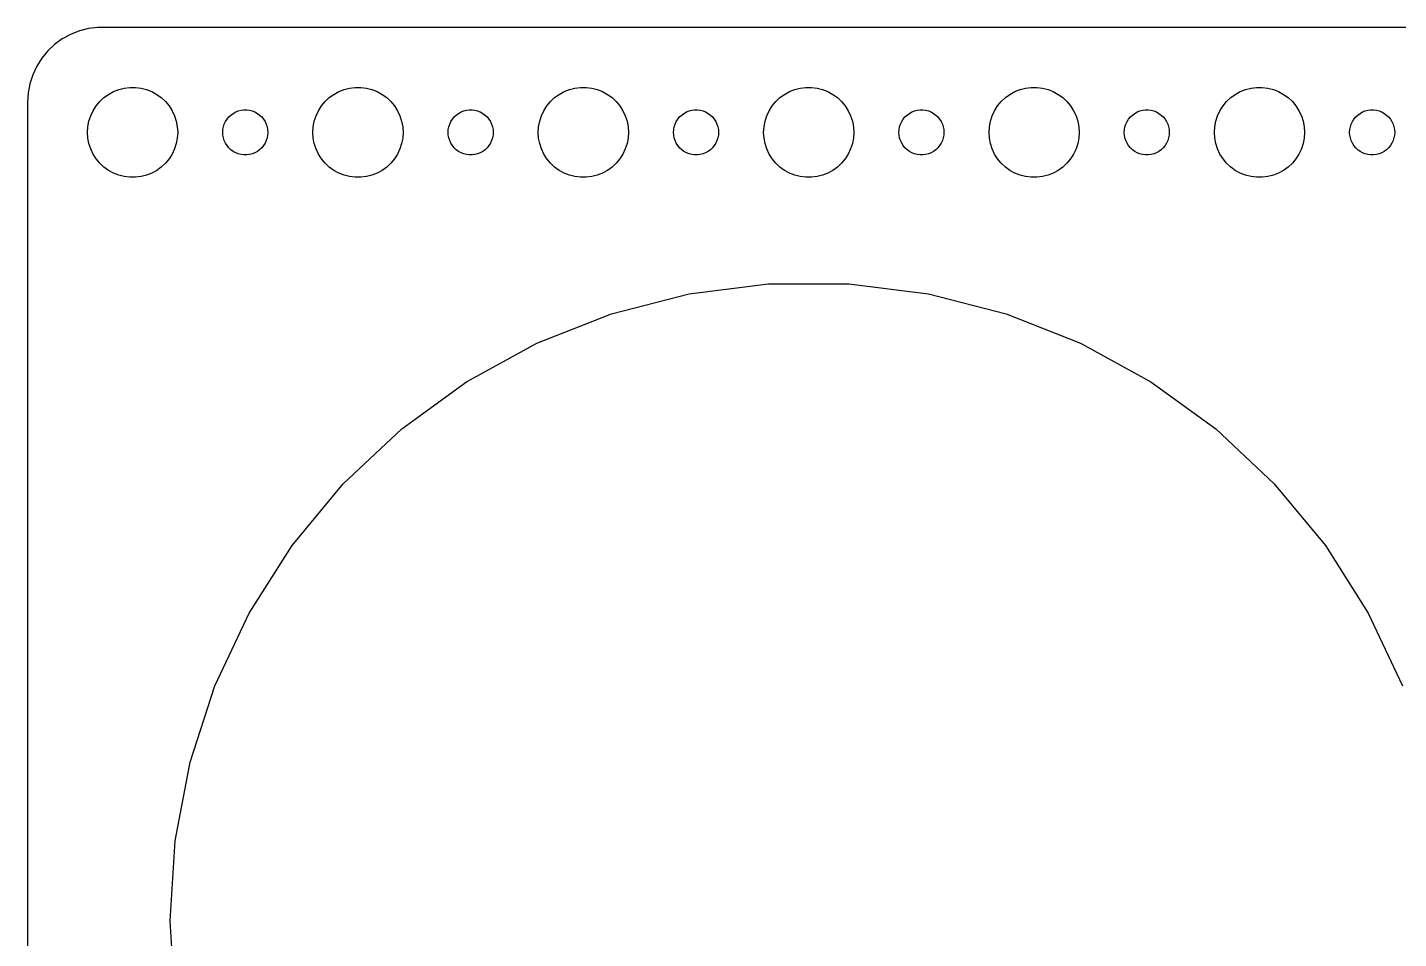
# Model space of a CAD drawing. Header units: metres. Extents: x -187 to 187, y -59 to 59.
# Drawn here: x -187 to -95.7, y -1.2 to 59.5 of the extents above; entities that cross this region are included whole.
import ezdxf

# ---------------------------------------------------------------- set-up
doc = ezdxf.new("R2010")
doc.units = ezdxf.units.M

msp = doc.modelspace()

# ---------------------------------------------------------------- linework, layer by layer
for p, q in [((-182.937, 59.4114), (-183.545, 59.2553)), ((-182.314, 59.4901), (-182.937, 59.4114)), ((182.314, 59.4901), (-182.314, 59.4901)), ((-184.679, 58.7216), (-185.187, 58.3526)), ((-184.129, 59.0241), (-184.679, 58.7216)), ((-183.545, 59.2553), (-184.129, 59.0241)), ((-185.645, 57.9227), (-186.045, 57.4389)), ((-185.187, 58.3526), (-185.645, 57.9227)), ((-186.382, 56.9088), (-186.649, 56.3406)), ((-186.045, 57.4389), (-186.382, 56.9088)), ((-186.843, 55.7434), (-186.961, 55.1267)), ((-186.649, 56.3406), (-186.843, 55.7434)), ((-186.961, 55.1267), (-187, 54.5)), ((-182.187, 54.5536), (-181.912, 54.8115)), ((-181.912, 54.8115), (-181.607, 55.033)), ((-181.607, 55.033), (-181.277, 55.2145)), ((-181.277, 55.2145), (-180.927, 55.3532)), ((-180.927, 55.3532), (-180.562, 55.4469)), ((-180.562, 55.4469), (-180.188, 55.4941)), ((-180.188, 55.4941), (-179.812, 55.4941)), ((-179.812, 55.4941), (-179.438, 55.4469)), ((-179.438, 55.4469), (-179.073, 55.3532)), ((-179.073, 55.3532), (-178.723, 55.2145)), ((-178.723, 55.2145), (-178.393, 55.033)), ((-178.393, 55.033), (-178.088, 54.8115)), ((-178.088, 54.8115), (-177.813, 54.5536)), ((-167.187, 54.5536), (-166.912, 54.8115)), ((-166.912, 54.8115), (-166.607, 55.033)), ((-166.607, 55.033), (-166.277, 55.2145)), ((-166.277, 55.2145), (-165.927, 55.3532)), ((-165.927, 55.3532), (-165.562, 55.4469)), ((-165.562, 55.4469), (-165.188, 55.4941)), ((-165.188, 55.4941), (-164.812, 55.4941)), ((-164.812, 55.4941), (-164.438, 55.4469)), ((-164.438, 55.4469), (-164.073, 55.3532)), ((-164.073, 55.3532), (-163.723, 55.2145)), ((-163.723, 55.2145), (-163.393, 55.033)), ((-163.393, 55.033), (-163.088, 54.8115)), ((-163.088, 54.8115), (-162.813, 54.5536)), ((-152.187, 54.5536), (-151.912, 54.8115)), ((-151.912, 54.8115), (-151.607, 55.033)), ((-151.607, 55.033), (-151.277, 55.2145)), ((-151.277, 55.2145), (-150.927, 55.3532)), ((-150.927, 55.3532), (-150.562, 55.4469)), ((-150.562, 55.4469), (-150.188, 55.4941)), ((-150.188, 55.4941), (-149.812, 55.4941)), ((-149.812, 55.4941), (-149.438, 55.4469)), ((-149.438, 55.4469), (-149.073, 55.3532)), ((-149.073, 55.3532), (-148.723, 55.2145)), ((-148.723, 55.2145), (-148.393, 55.033)), ((-148.393, 55.033), (-148.088, 54.8115)), ((-148.088, 54.8115), (-147.813, 54.5536)), ((-137.187, 54.5536), (-136.912, 54.8115)), ((-136.912, 54.8115), (-136.607, 55.033)), ((-136.607, 55.033), (-136.277, 55.2145)), ((-136.277, 55.2145), (-135.927, 55.3532)), ((-135.927, 55.3532), (-135.562, 55.4469)), ((-135.562, 55.4469), (-135.188, 55.4941)), ((-135.188, 55.4941), (-134.812, 55.4941)), ((-134.812, 55.4941), (-134.438, 55.4469)), ((-134.438, 55.4469), (-134.073, 55.3532)), ((-134.073, 55.3532), (-133.723, 55.2145)), ((-133.723, 55.2145), (-133.393, 55.033)), ((-133.393, 55.033), (-133.088, 54.8115)), ((-133.088, 54.8115), (-132.813, 54.5536)), ((-122.187, 54.5536), (-121.912, 54.8115)), ((-121.912, 54.8115), (-121.607, 55.033)), ((-121.607, 55.033), (-121.277, 55.2145)), ((-121.277, 55.2145), (-120.927, 55.3532)), ((-120.927, 55.3532), (-120.562, 55.4469)), ((-120.562, 55.4469), (-120.188, 55.4941)), ((-120.188, 55.4941), (-119.812, 55.4941)), ((-119.812, 55.4941), (-119.438, 55.4469)), ((-119.438, 55.4469), (-119.073, 55.3532)), ((-119.073, 55.3532), (-118.723, 55.2145)), ((-118.723, 55.2145), (-118.393, 55.033)), ((-118.393, 55.033), (-118.088, 54.8115)), ((-118.088, 54.8115), (-117.813, 54.5536)), ((-107.187, 54.5536), (-106.912, 54.8115)), ((-106.912, 54.8115), (-106.607, 55.033)), ((-106.607, 55.033), (-106.277, 55.2145)), ((-106.277, 55.2145), (-105.927, 55.3532)), ((-105.927, 55.3532), (-105.562, 55.4469)), ((-105.562, 55.4469), (-105.188, 55.4941)), ((-105.188, 55.4941), (-104.812, 55.4941)), ((-104.812, 55.4941), (-104.438, 55.4469)), ((-104.438, 55.4469), (-104.073, 55.3532)), ((-104.073, 55.3532), (-103.723, 55.2145)), ((-103.723, 55.2145), (-103.393, 55.033)), ((-103.393, 55.033), (-103.088, 54.8115)), ((-103.088, 54.8115), (-102.813, 54.5536)), ((-187, 54.5), (-187, -54.5)), ((-182.789, 53.6044), (-182.629, 53.9453)), ((-182.629, 53.9453), (-182.427, 54.2634)), ((-182.427, 54.2634), (-182.187, 54.5536)), ((-177.813, 54.5536), (-177.573, 54.2634)), ((-177.573, 54.2634), (-177.371, 53.9453)), ((-177.371, 53.9453), (-177.211, 53.6044)), ((-173.304, 53.7665), (-173.139, 53.8572)), ((-173.139, 53.8572), (-172.964, 53.9266)), ((-172.964, 53.9266), (-172.781, 53.9734)), ((-172.781, 53.9734), (-172.594, 53.997)), ((-172.594, 53.997), (-172.406, 53.997)), ((-172.406, 53.997), (-172.219, 53.9734)), ((-172.219, 53.9734), (-172.036, 53.9266)), ((-172.036, 53.9266), (-171.861, 53.8572)), ((-171.861, 53.8572), (-171.696, 53.7665)), ((-167.789, 53.6044), (-167.629, 53.9453)), ((-167.629, 53.9453), (-167.427, 54.2634)), ((-167.427, 54.2634), (-167.187, 54.5536)), ((-162.813, 54.5536), (-162.573, 54.2634)), ((-162.573, 54.2634), (-162.371, 53.9453)), ((-162.371, 53.9453), (-162.211, 53.6044)), ((-158.304, 53.7665), (-158.139, 53.8572)), ((-158.139, 53.8572), (-157.964, 53.9266)), ((-157.964, 53.9266), (-157.781, 53.9734)), ((-157.781, 53.9734), (-157.594, 53.997)), ((-157.594, 53.997), (-157.406, 53.997)), ((-157.406, 53.997), (-157.219, 53.9734)), ((-157.219, 53.9734), (-157.036, 53.9266)), ((-157.036, 53.9266), (-156.861, 53.8572)), ((-156.861, 53.8572), (-156.696, 53.7665)), ((-152.789, 53.6044), (-152.629, 53.9453)), ((-152.629, 53.9453), (-152.427, 54.2634)), ((-152.427, 54.2634), (-152.187, 54.5536)), ((-147.813, 54.5536), (-147.573, 54.2634)), ((-147.573, 54.2634), (-147.371, 53.9453)), ((-147.371, 53.9453), (-147.211, 53.6044)), ((-143.304, 53.7665), (-143.139, 53.8572)), ((-143.139, 53.8572), (-142.964, 53.9266)), ((-142.964, 53.9266), (-142.781, 53.9734)), ((-142.781, 53.9734), (-142.594, 53.997)), ((-142.594, 53.997), (-142.406, 53.997)), ((-142.406, 53.997), (-142.219, 53.9734)), ((-142.219, 53.9734), (-142.036, 53.9266)), ((-142.036, 53.9266), (-141.861, 53.8572)), ((-141.861, 53.8572), (-141.696, 53.7665)), ((-137.789, 53.6044), (-137.629, 53.9453)), ((-137.629, 53.9453), (-137.427, 54.2634)), ((-137.427, 54.2634), (-137.187, 54.5536)), ((-132.813, 54.5536), (-132.573, 54.2634)), ((-132.573, 54.2634), (-132.371, 53.9453)), ((-132.371, 53.9453), (-132.211, 53.6044)), ((-128.304, 53.7665), (-128.139, 53.8572)), ((-128.139, 53.8572), (-127.964, 53.9266)), ((-127.964, 53.9266), (-127.781, 53.9734)), ((-127.781, 53.9734), (-127.594, 53.997)), ((-127.594, 53.997), (-127.406, 53.997)), ((-127.406, 53.997), (-127.219, 53.9734)), ((-127.219, 53.9734), (-127.036, 53.9266)), ((-127.036, 53.9266), (-126.861, 53.8572)), ((-126.861, 53.8572), (-126.696, 53.7665)), ((-122.789, 53.6044), (-122.629, 53.9453)), ((-122.629, 53.9453), (-122.427, 54.2634)), ((-122.427, 54.2634), (-122.187, 54.5536)), ((-117.813, 54.5536), (-117.573, 54.2634)), ((-117.573, 54.2634), (-117.371, 53.9453)), ((-117.371, 53.9453), (-117.211, 53.6044)), ((-113.304, 53.7665), (-113.139, 53.8572)), ((-113.139, 53.8572), (-112.964, 53.9266)), ((-112.964, 53.9266), (-112.781, 53.9734)), ((-112.781, 53.9734), (-112.594, 53.997)), ((-112.594, 53.997), (-112.406, 53.997)), ((-112.406, 53.997), (-112.219, 53.9734)), ((-112.219, 53.9734), (-112.036, 53.9266)), ((-112.036, 53.9266), (-111.861, 53.8572)), ((-111.861, 53.8572), (-111.696, 53.7665)), ((-107.789, 53.6044), (-107.629, 53.9453)), ((-107.629, 53.9453), (-107.427, 54.2634)), ((-107.427, 54.2634), (-107.187, 54.5536)), ((-102.813, 54.5536), (-102.573, 54.2634)), ((-102.573, 54.2634), (-102.371, 53.9453)), ((-102.371, 53.9453), (-102.211, 53.6044)), ((-98.3037, 53.7665), (-98.1387, 53.8572)), ((-98.1387, 53.8572), (-97.9635, 53.9266)), ((-97.9635, 53.9266), (-97.7811, 53.9734)), ((-97.7811, 53.9734), (-97.5942, 53.997)), ((-97.5942, 53.997), (-97.4058, 53.997)), ((-97.4058, 53.997), (-97.2189, 53.9734)), ((-97.2189, 53.9734), (-97.0365, 53.9266)), ((-97.0365, 53.9266), (-96.8613, 53.8572)), ((-96.8613, 53.8572), (-96.6963, 53.7665)), ((-182.976, 52.876), (-182.906, 53.2461)), ((-182.906, 53.2461), (-182.789, 53.6044)), ((-177.211, 53.6044), (-177.094, 53.2461)), ((-177.094, 53.2461), (-177.024, 52.876)), ((-173.953, 52.873), (-173.895, 53.0522)), ((-173.895, 53.0522), (-173.814, 53.2226)), ((-173.814, 53.2226), (-173.714, 53.3817)), ((-173.714, 53.3817), (-173.593, 53.5268)), ((-173.593, 53.5268), (-173.456, 53.6558)), ((-173.456, 53.6558), (-173.304, 53.7665)), ((-171.696, 53.7665), (-171.544, 53.6558)), ((-171.544, 53.6558), (-171.407, 53.5268)), ((-171.407, 53.5268), (-171.286, 53.3817)), ((-171.286, 53.3817), (-171.186, 53.2226)), ((-171.186, 53.2226), (-171.105, 53.0522)), ((-171.105, 53.0522), (-171.047, 52.873)), ((-167.976, 52.876), (-167.906, 53.2461)), ((-167.906, 53.2461), (-167.789, 53.6044)), ((-162.211, 53.6044), (-162.094, 53.2461)), ((-162.094, 53.2461), (-162.024, 52.876)), ((-158.953, 52.873), (-158.895, 53.0522)), ((-158.895, 53.0522), (-158.814, 53.2226)), ((-158.814, 53.2226), (-158.714, 53.3817)), ((-158.714, 53.3817), (-158.593, 53.5268)), ((-158.593, 53.5268), (-158.456, 53.6558)), ((-158.456, 53.6558), (-158.304, 53.7665)), ((-156.696, 53.7665), (-156.544, 53.6558)), ((-156.544, 53.6558), (-156.407, 53.5268)), ((-156.407, 53.5268), (-156.286, 53.3817)), ((-156.286, 53.3817), (-156.186, 53.2226)), ((-156.186, 53.2226), (-156.105, 53.0522)), ((-156.105, 53.0522), (-156.047, 52.873)), ((-152.976, 52.876), (-152.906, 53.2461)), ((-152.906, 53.2461), (-152.789, 53.6044)), ((-147.211, 53.6044), (-147.094, 53.2461)), ((-147.094, 53.2461), (-147.024, 52.876)), ((-143.953, 52.873), (-143.895, 53.0522)), ((-143.895, 53.0522), (-143.814, 53.2226)), ((-143.814, 53.2226), (-143.714, 53.3817)), ((-143.714, 53.3817), (-143.593, 53.5268)), ((-143.593, 53.5268), (-143.456, 53.6558)), ((-143.456, 53.6558), (-143.304, 53.7665)), ((-141.696, 53.7665), (-141.544, 53.6558)), ((-141.544, 53.6558), (-141.407, 53.5268)), ((-141.407, 53.5268), (-141.286, 53.3817)), ((-141.286, 53.3817), (-141.186, 53.2226)), ((-141.186, 53.2226), (-141.105, 53.0522)), ((-141.105, 53.0522), (-141.047, 52.873)), ((-137.976, 52.876), (-137.906, 53.2461)), ((-137.906, 53.2461), (-137.789, 53.6044)), ((-132.211, 53.6044), (-132.094, 53.2461)), ((-132.094, 53.2461), (-132.024, 52.876)), ((-128.953, 52.873), (-128.895, 53.0522)), ((-128.895, 53.0522), (-128.814, 53.2226)), ((-128.814, 53.2226), (-128.714, 53.3817)), ((-128.714, 53.3817), (-128.593, 53.5268)), ((-128.593, 53.5268), (-128.456, 53.6558)), ((-128.456, 53.6558), (-128.304, 53.7665)), ((-126.696, 53.7665), (-126.544, 53.6558)), ((-126.544, 53.6558), (-126.407, 53.5268)), ((-126.407, 53.5268), (-126.286, 53.3817)), ((-126.286, 53.3817), (-126.186, 53.2226)), ((-126.186, 53.2226), (-126.105, 53.0522)), ((-126.105, 53.0522), (-126.047, 52.873)), ((-122.976, 52.876), (-122.906, 53.2461)), ((-122.906, 53.2461), (-122.789, 53.6044)), ((-117.211, 53.6044), (-117.094, 53.2461)), ((-117.094, 53.2461), (-117.024, 52.876)), ((-113.953, 52.873), (-113.895, 53.0522)), ((-113.895, 53.0522), (-113.814, 53.2226)), ((-113.814, 53.2226), (-113.714, 53.3817)), ((-113.714, 53.3817), (-113.593, 53.5268)), ((-113.593, 53.5268), (-113.456, 53.6558)), ((-113.456, 53.6558), (-113.304, 53.7665)), ((-111.696, 53.7665), (-111.544, 53.6558)), ((-111.544, 53.6558), (-111.407, 53.5268)), ((-111.407, 53.5268), (-111.286, 53.3817)), ((-111.286, 53.3817), (-111.186, 53.2226)), ((-111.186, 53.2226), (-111.105, 53.0522)), ((-111.105, 53.0522), (-111.047, 52.873)), ((-107.976, 52.876), (-107.906, 53.2461)), ((-107.906, 53.2461), (-107.789, 53.6044)), ((-102.211, 53.6044), (-102.094, 53.2461)), ((-102.094, 53.2461), (-102.024, 52.876)), ((-98.9529, 52.873), (-98.8947, 53.0522)), ((-98.8947, 53.0522), (-98.8145, 53.2226)), ((-98.8145, 53.2226), (-98.7135, 53.3817)), ((-98.7135, 53.3817), (-98.5934, 53.5268)), ((-98.5934, 53.5268), (-98.4561, 53.6558)), ((-98.4561, 53.6558), (-98.3037, 53.7665)), ((-96.6963, 53.7665), (-96.5439, 53.6558)), ((-96.5439, 53.6558), (-96.4065, 53.5268)), ((-96.4065, 53.5268), (-96.2865, 53.3817)), ((-96.2865, 53.3817), (-96.1855, 53.2226)), ((-96.1855, 53.2226), (-96.1053, 53.0522)), ((-96.1053, 53.0522), (-96.0471, 52.873)), ((-183, 52.5), (-182.976, 52.876)), ((-182.976, 52.124), (-183, 52.5)), ((-182.906, 51.7539), (-182.976, 52.124)), ((-177.024, 52.124), (-177.094, 51.7539)), ((-177.024, 52.876), (-177, 52.5)), ((-177, 52.5), (-177.024, 52.124)), ((-174, 52.5), (-173.988, 52.688)), ((-173.988, 52.312), (-174, 52.5)), ((-173.988, 52.688), (-173.953, 52.873)), ((-173.953, 52.127), (-173.988, 52.312)), ((-173.895, 51.9478), (-173.953, 52.127)), ((-171.047, 52.127), (-171.105, 51.9478)), ((-171.047, 52.873), (-171.012, 52.688)), ((-171.012, 52.312), (-171.047, 52.127)), ((-171.012, 52.688), (-171, 52.5)), ((-171, 52.5), (-171.012, 52.312)), ((-168, 52.5), (-167.976, 52.876)), ((-167.976, 52.124), (-168, 52.5)), ((-167.906, 51.7539), (-167.976, 52.124)), ((-162.024, 52.124), (-162.094, 51.7539)), ((-162.024, 52.876), (-162, 52.5)), ((-162, 52.5), (-162.024, 52.124)), ((-159, 52.5), (-158.988, 52.688)), ((-158.988, 52.312), (-159, 52.5)), ((-158.988, 52.688), (-158.953, 52.873)), ((-158.953, 52.127), (-158.988, 52.312)), ((-158.895, 51.9478), (-158.953, 52.127)), ((-156.047, 52.127), (-156.105, 51.9478)), ((-156.047, 52.873), (-156.012, 52.688)), ((-156.012, 52.312), (-156.047, 52.127)), ((-156.012, 52.688), (-156, 52.5)), ((-156, 52.5), (-156.012, 52.312)), ((-153, 52.5), (-152.976, 52.876)), ((-152.976, 52.124), (-153, 52.5)), ((-152.906, 51.7539), (-152.976, 52.124)), ((-147.024, 52.124), (-147.094, 51.7539)), ((-147.024, 52.876), (-147, 52.5)), ((-147, 52.5), (-147.024, 52.124)), ((-144, 52.5), (-143.988, 52.688)), ((-143.988, 52.312), (-144, 52.5)), ((-143.988, 52.688), (-143.953, 52.873)), ((-143.953, 52.127), (-143.988, 52.312)), ((-143.895, 51.9478), (-143.953, 52.127)), ((-141.047, 52.127), (-141.105, 51.9478)), ((-141.047, 52.873), (-141.012, 52.688)), ((-141.012, 52.312), (-141.047, 52.127)), ((-141.012, 52.688), (-141, 52.5)), ((-141, 52.5), (-141.012, 52.312)), ((-138, 52.5), (-137.976, 52.876)), ((-137.976, 52.124), (-138, 52.5)), ((-137.906, 51.7539), (-137.976, 52.124)), ((-132.024, 52.124), (-132.094, 51.7539)), ((-132.024, 52.876), (-132, 52.5)), ((-132, 52.5), (-132.024, 52.124)), ((-129, 52.5), (-128.988, 52.688)), ((-128.988, 52.312), (-129, 52.5)), ((-128.988, 52.688), (-128.953, 52.873)), ((-128.953, 52.127), (-128.988, 52.312)), ((-128.895, 51.9478), (-128.953, 52.127)), ((-126.047, 52.127), (-126.105, 51.9478)), ((-126.047, 52.873), (-126.012, 52.688)), ((-126.012, 52.312), (-126.047, 52.127)), ((-126.012, 52.688), (-126, 52.5)), ((-126, 52.5), (-126.012, 52.312)), ((-123, 52.5), (-122.976, 52.876)), ((-122.976, 52.124), (-123, 52.5)), ((-122.906, 51.7539), (-122.976, 52.124)), ((-117.024, 52.124), (-117.094, 51.7539)), ((-117.024, 52.876), (-117, 52.5)), ((-117, 52.5), (-117.024, 52.124)), ((-114, 52.5), (-113.988, 52.688)), ((-113.988, 52.312), (-114, 52.5)), ((-113.988, 52.688), (-113.953, 52.873)), ((-113.953, 52.127), (-113.988, 52.312)), ((-113.895, 51.9478), (-113.953, 52.127)), ((-111.047, 52.127), (-111.105, 51.9478)), ((-111.047, 52.873), (-111.012, 52.688)), ((-111.012, 52.312), (-111.047, 52.127)), ((-111.012, 52.688), (-111, 52.5)), ((-111, 52.5), (-111.012, 52.312)), ((-108, 52.5), (-107.976, 52.876)), ((-107.976, 52.124), (-108, 52.5)), ((-107.906, 51.7539), (-107.976, 52.124)), ((-102.024, 52.124), (-102.094, 51.7539)), ((-102.024, 52.876), (-102, 52.5)), ((-102, 52.5), (-102.024, 52.124)), ((-99, 52.5), (-98.9882, 52.688)), ((-98.9882, 52.312), (-99, 52.5)), ((-98.9882, 52.688), (-98.9529, 52.873)), ((-98.9529, 52.127), (-98.9882, 52.312)), ((-98.8947, 51.9478), (-98.9529, 52.127)), ((-96.0471, 52.127), (-96.1053, 51.9478)), ((-96.0471, 52.873), (-96.0118, 52.688)), ((-96.0118, 52.312), (-96.0471, 52.127)), ((-96.0118, 52.688), (-96, 52.5)), ((-96, 52.5), (-96.0118, 52.312)), ((-182.789, 51.3956), (-182.906, 51.7539)), ((-182.629, 51.0547), (-182.789, 51.3956)), ((-177.211, 51.3956), (-177.371, 51.0547)), ((-177.094, 51.7539), (-177.211, 51.3956)), ((-173.814, 51.7774), (-173.895, 51.9478)), ((-173.714, 51.6183), (-173.814, 51.7774)), ((-173.593, 51.4732), (-173.714, 51.6183)), ((-173.456, 51.3442), (-173.593, 51.4732)), ((-173.304, 51.2335), (-173.456, 51.3442)), ((-173.139, 51.1428), (-173.304, 51.2335)), ((-172.964, 51.0734), (-173.139, 51.1428)), ((-171.861, 51.1428), (-172.036, 51.0734)), ((-171.696, 51.2335), (-171.861, 51.1428)), ((-171.544, 51.3442), (-171.696, 51.2335)), ((-171.407, 51.4732), (-171.544, 51.3442)), ((-171.286, 51.6183), (-171.407, 51.4732)), ((-171.186, 51.7774), (-171.286, 51.6183)), ((-171.105, 51.9478), (-171.186, 51.7774)), ((-167.789, 51.3956), (-167.906, 51.7539)), ((-167.629, 51.0547), (-167.789, 51.3956)), ((-162.211, 51.3956), (-162.371, 51.0547)), ((-162.094, 51.7539), (-162.211, 51.3956)), ((-158.814, 51.7774), (-158.895, 51.9478)), ((-158.714, 51.6183), (-158.814, 51.7774)), ((-158.593, 51.4732), (-158.714, 51.6183)), ((-158.456, 51.3442), (-158.593, 51.4732)), ((-158.304, 51.2335), (-158.456, 51.3442)), ((-158.139, 51.1428), (-158.304, 51.2335)), ((-157.964, 51.0734), (-158.139, 51.1428)), ((-156.861, 51.1428), (-157.036, 51.0734)), ((-156.696, 51.2335), (-156.861, 51.1428)), ((-156.544, 51.3442), (-156.696, 51.2335)), ((-156.407, 51.4732), (-156.544, 51.3442)), ((-156.286, 51.6183), (-156.407, 51.4732)), ((-156.186, 51.7774), (-156.286, 51.6183)), ((-156.105, 51.9478), (-156.186, 51.7774)), ((-152.789, 51.3956), (-152.906, 51.7539)), ((-152.629, 51.0547), (-152.789, 51.3956)), ((-147.211, 51.3956), (-147.371, 51.0547)), ((-147.094, 51.7539), (-147.211, 51.3956)), ((-143.814, 51.7774), (-143.895, 51.9478)), ((-143.714, 51.6183), (-143.814, 51.7774)), ((-143.593, 51.4732), (-143.714, 51.6183)), ((-143.456, 51.3442), (-143.593, 51.4732)), ((-143.304, 51.2335), (-143.456, 51.3442)), ((-143.139, 51.1428), (-143.304, 51.2335)), ((-142.964, 51.0734), (-143.139, 51.1428)), ((-141.861, 51.1428), (-142.036, 51.0734)), ((-141.696, 51.2335), (-141.861, 51.1428)), ((-141.544, 51.3442), (-141.696, 51.2335)), ((-141.407, 51.4732), (-141.544, 51.3442)), ((-141.286, 51.6183), (-141.407, 51.4732)), ((-141.186, 51.7774), (-141.286, 51.6183)), ((-141.105, 51.9478), (-141.186, 51.7774)), ((-137.789, 51.3956), (-137.906, 51.7539)), ((-137.629, 51.0547), (-137.789, 51.3956)), ((-132.211, 51.3956), (-132.371, 51.0547)), ((-132.094, 51.7539), (-132.211, 51.3956)), ((-128.814, 51.7774), (-128.895, 51.9478)), ((-128.714, 51.6183), (-128.814, 51.7774)), ((-128.593, 51.4732), (-128.714, 51.6183)), ((-128.456, 51.3442), (-128.593, 51.4732)), ((-128.304, 51.2335), (-128.456, 51.3442)), ((-128.139, 51.1428), (-128.304, 51.2335)), ((-127.964, 51.0734), (-128.139, 51.1428)), ((-126.861, 51.1428), (-127.036, 51.0734)), ((-126.696, 51.2335), (-126.861, 51.1428)), ((-126.544, 51.3442), (-126.696, 51.2335)), ((-126.407, 51.4732), (-126.544, 51.3442)), ((-126.286, 51.6183), (-126.407, 51.4732)), ((-126.186, 51.7774), (-126.286, 51.6183)), ((-126.105, 51.9478), (-126.186, 51.7774)), ((-122.789, 51.3956), (-122.906, 51.7539)), ((-122.629, 51.0547), (-122.789, 51.3956)), ((-117.211, 51.3956), (-117.371, 51.0547)), ((-117.094, 51.7539), (-117.211, 51.3956)), ((-113.814, 51.7774), (-113.895, 51.9478)), ((-113.714, 51.6183), (-113.814, 51.7774)), ((-113.593, 51.4732), (-113.714, 51.6183)), ((-113.456, 51.3442), (-113.593, 51.4732)), ((-113.304, 51.2335), (-113.456, 51.3442)), ((-113.139, 51.1428), (-113.304, 51.2335)), ((-112.964, 51.0734), (-113.139, 51.1428)), ((-111.861, 51.1428), (-112.036, 51.0734)), ((-111.696, 51.2335), (-111.861, 51.1428)), ((-111.544, 51.3442), (-111.696, 51.2335)), ((-111.407, 51.4732), (-111.544, 51.3442)), ((-111.286, 51.6183), (-111.407, 51.4732)), ((-111.186, 51.7774), (-111.286, 51.6183)), ((-111.105, 51.9478), (-111.186, 51.7774)), ((-107.789, 51.3956), (-107.906, 51.7539)), ((-107.629, 51.0547), (-107.789, 51.3956)), ((-102.211, 51.3956), (-102.371, 51.0547)), ((-102.094, 51.7539), (-102.211, 51.3956)), ((-98.8145, 51.7774), (-98.8947, 51.9478)), ((-98.7135, 51.6183), (-98.8145, 51.7774)), ((-98.5934, 51.4732), (-98.7135, 51.6183)), ((-98.4561, 51.3442), (-98.5934, 51.4732)), ((-98.3037, 51.2335), (-98.4561, 51.3442)), ((-98.1387, 51.1428), (-98.3037, 51.2335)), ((-97.9635, 51.0734), (-98.1387, 51.1428)), ((-96.8613, 51.1428), (-97.0365, 51.0734)), ((-96.6963, 51.2335), (-96.8613, 51.1428)), ((-96.5439, 51.3442), (-96.6963, 51.2335)), ((-96.4065, 51.4732), (-96.5439, 51.3442)), ((-96.2865, 51.6183), (-96.4065, 51.4732)), ((-96.1855, 51.7774), (-96.2865, 51.6183)), ((-96.1053, 51.9478), (-96.1855, 51.7774)), ((-182.427, 50.7366), (-182.629, 51.0547)), ((-182.187, 50.4464), (-182.427, 50.7366)), ((-181.912, 50.1885), (-182.187, 50.4464)), ((-177.813, 50.4464), (-178.088, 50.1885)), ((-177.573, 50.7366), (-177.813, 50.4464)), ((-177.371, 51.0547), (-177.573, 50.7366)), ((-172.781, 51.0266), (-172.964, 51.0734)), ((-172.594, 51.003), (-172.781, 51.0266)), ((-172.406, 51.003), (-172.594, 51.003)), ((-172.219, 51.0266), (-172.406, 51.003)), ((-172.036, 51.0734), (-172.219, 51.0266)), ((-167.427, 50.7366), (-167.629, 51.0547)), ((-167.187, 50.4464), (-167.427, 50.7366)), ((-166.912, 50.1885), (-167.187, 50.4464)), ((-162.813, 50.4464), (-163.088, 50.1885)), ((-162.573, 50.7366), (-162.813, 50.4464)), ((-162.371, 51.0547), (-162.573, 50.7366)), ((-157.781, 51.0266), (-157.964, 51.0734)), ((-157.594, 51.003), (-157.781, 51.0266)), ((-157.406, 51.003), (-157.594, 51.003)), ((-157.219, 51.0266), (-157.406, 51.003)), ((-157.036, 51.0734), (-157.219, 51.0266)), ((-152.427, 50.7366), (-152.629, 51.0547)), ((-152.187, 50.4464), (-152.427, 50.7366)), ((-151.912, 50.1885), (-152.187, 50.4464)), ((-147.813, 50.4464), (-148.088, 50.1885)), ((-147.573, 50.7366), (-147.813, 50.4464)), ((-147.371, 51.0547), (-147.573, 50.7366)), ((-142.781, 51.0266), (-142.964, 51.0734)), ((-142.594, 51.003), (-142.781, 51.0266)), ((-142.406, 51.003), (-142.594, 51.003)), ((-142.219, 51.0266), (-142.406, 51.003)), ((-142.036, 51.0734), (-142.219, 51.0266)), ((-137.427, 50.7366), (-137.629, 51.0547)), ((-137.187, 50.4464), (-137.427, 50.7366)), ((-136.912, 50.1885), (-137.187, 50.4464)), ((-132.813, 50.4464), (-133.088, 50.1885)), ((-132.573, 50.7366), (-132.813, 50.4464)), ((-132.371, 51.0547), (-132.573, 50.7366)), ((-127.781, 51.0266), (-127.964, 51.0734)), ((-127.594, 51.003), (-127.781, 51.0266)), ((-127.406, 51.003), (-127.594, 51.003)), ((-127.219, 51.0266), (-127.406, 51.003)), ((-127.036, 51.0734), (-127.219, 51.0266)), ((-122.427, 50.7366), (-122.629, 51.0547)), ((-122.187, 50.4464), (-122.427, 50.7366)), ((-121.912, 50.1885), (-122.187, 50.4464)), ((-117.813, 50.4464), (-118.088, 50.1885)), ((-117.573, 50.7366), (-117.813, 50.4464)), ((-117.371, 51.0547), (-117.573, 50.7366)), ((-112.781, 51.0266), (-112.964, 51.0734)), ((-112.594, 51.003), (-112.781, 51.0266)), ((-112.406, 51.003), (-112.594, 51.003)), ((-112.219, 51.0266), (-112.406, 51.003)), ((-112.036, 51.0734), (-112.219, 51.0266)), ((-107.427, 50.7366), (-107.629, 51.0547)), ((-107.187, 50.4464), (-107.427, 50.7366)), ((-106.912, 50.1885), (-107.187, 50.4464)), ((-102.813, 50.4464), (-103.088, 50.1885)), ((-102.573, 50.7366), (-102.813, 50.4464)), ((-102.371, 51.0547), (-102.573, 50.7366)), ((-97.7811, 51.0266), (-97.9635, 51.0734)), ((-97.5942, 51.003), (-97.7811, 51.0266)), ((-97.4058, 51.003), (-97.5942, 51.003)), ((-97.2189, 51.0266), (-97.4058, 51.003)), ((-97.0365, 51.0734), (-97.2189, 51.0266)), ((-181.607, 49.967), (-181.912, 50.1885)), ((-181.277, 49.7855), (-181.607, 49.967)), ((-180.927, 49.6468), (-181.277, 49.7855)), ((-180.562, 49.5531), (-180.927, 49.6468)), ((-180.188, 49.5059), (-180.562, 49.5531)), ((-179.812, 49.5059), (-180.188, 49.5059)), ((-179.438, 49.5531), (-179.812, 49.5059)), ((-179.073, 49.6468), (-179.438, 49.5531)), ((-178.723, 49.7855), (-179.073, 49.6468)), ((-178.393, 49.967), (-178.723, 49.7855)), ((-178.088, 50.1885), (-178.393, 49.967)), ((-166.607, 49.967), (-166.912, 50.1885)), ((-166.277, 49.7855), (-166.607, 49.967)), ((-165.927, 49.6468), (-166.277, 49.7855)), ((-165.562, 49.5531), (-165.927, 49.6468)), ((-165.188, 49.5059), (-165.562, 49.5531)), ((-164.812, 49.5059), (-165.188, 49.5059)), ((-164.438, 49.5531), (-164.812, 49.5059)), ((-164.073, 49.6468), (-164.438, 49.5531)), ((-163.723, 49.7855), (-164.073, 49.6468)), ((-163.393, 49.967), (-163.723, 49.7855)), ((-163.088, 50.1885), (-163.393, 49.967)), ((-151.607, 49.967), (-151.912, 50.1885)), ((-151.277, 49.7855), (-151.607, 49.967)), ((-150.927, 49.6468), (-151.277, 49.7855)), ((-150.562, 49.5531), (-150.927, 49.6468)), ((-150.188, 49.5059), (-150.562, 49.5531)), ((-149.812, 49.5059), (-150.188, 49.5059)), ((-149.438, 49.5531), (-149.812, 49.5059)), ((-149.073, 49.6468), (-149.438, 49.5531)), ((-148.723, 49.7855), (-149.073, 49.6468)), ((-148.393, 49.967), (-148.723, 49.7855)), ((-148.088, 50.1885), (-148.393, 49.967)), ((-136.607, 49.967), (-136.912, 50.1885)), ((-136.277, 49.7855), (-136.607, 49.967)), ((-135.927, 49.6468), (-136.277, 49.7855)), ((-135.562, 49.5531), (-135.927, 49.6468)), ((-135.188, 49.5059), (-135.562, 49.5531)), ((-134.812, 49.5059), (-135.188, 49.5059)), ((-134.438, 49.5531), (-134.812, 49.5059)), ((-134.073, 49.6468), (-134.438, 49.5531)), ((-133.723, 49.7855), (-134.073, 49.6468)), ((-133.393, 49.967), (-133.723, 49.7855)), ((-133.088, 50.1885), (-133.393, 49.967)), ((-121.607, 49.967), (-121.912, 50.1885)), ((-121.277, 49.7855), (-121.607, 49.967)), ((-120.927, 49.6468), (-121.277, 49.7855)), ((-120.562, 49.5531), (-120.927, 49.6468)), ((-120.188, 49.5059), (-120.562, 49.5531)), ((-119.812, 49.5059), (-120.188, 49.5059)), ((-119.438, 49.5531), (-119.812, 49.5059)), ((-119.073, 49.6468), (-119.438, 49.5531)), ((-118.723, 49.7855), (-119.073, 49.6468)), ((-118.393, 49.967), (-118.723, 49.7855)), ((-118.088, 50.1885), (-118.393, 49.967)), ((-106.607, 49.967), (-106.912, 50.1885)), ((-106.277, 49.7855), (-106.607, 49.967)), ((-105.927, 49.6468), (-106.277, 49.7855)), ((-105.562, 49.5531), (-105.927, 49.6468)), ((-105.188, 49.5059), (-105.562, 49.5531)), ((-104.812, 49.5059), (-105.188, 49.5059)), ((-104.438, 49.5531), (-104.812, 49.5059)), ((-104.073, 49.6468), (-104.438, 49.5531)), ((-103.723, 49.7855), (-104.073, 49.6468)), ((-103.393, 49.967), (-103.723, 49.7855)), ((-103.088, 50.1885), (-103.393, 49.967)), ((-142.964, 41.7472), (-137.669, 42.4161)), ((-137.669, 42.4161), (-132.331, 42.4161)), ((-132.331, 42.4161), (-127.036, 41.7472)), ((-148.133, 40.4199), (-142.964, 41.7472)), ((-127.036, 41.7472), (-121.867, 40.4199)), ((-153.096, 38.4551), (-148.133, 40.4199)), ((-121.867, 40.4199), (-116.904, 38.4551)), ((-157.773, 35.8839), (-153.096, 38.4551)), ((-116.904, 38.4551), (-112.227, 35.8839)), ((-162.091, 32.7468), (-157.773, 35.8839)), ((-112.227, 35.8839), (-107.909, 32.7468)), ((-165.981, 29.0932), (-162.091, 32.7468)), ((-107.909, 32.7468), (-104.019, 29.0932)), ((-169.383, 24.9809), (-165.981, 29.0932)), ((-104.019, 29.0932), (-100.617, 24.9809)), ((-172.243, 20.4745), (-169.383, 24.9809)), ((-100.617, 24.9809), (-97.757, 20.4745)), ((-174.516, 15.6453), (-172.243, 20.4745)), ((-97.757, 20.4745), (-95.4845, 15.6453)), ((-176.165, 10.5693), (-174.516, 15.6453)), ((-177.165, 5.32666), (-176.165, 10.5693)), ((-177.5, 0), (-177.165, 5.32666)), ((-177.165, -5.32666), (-177.5, 0))]:
    msp.add_line(p, q)

doc.saveas('drawing.dxf')
